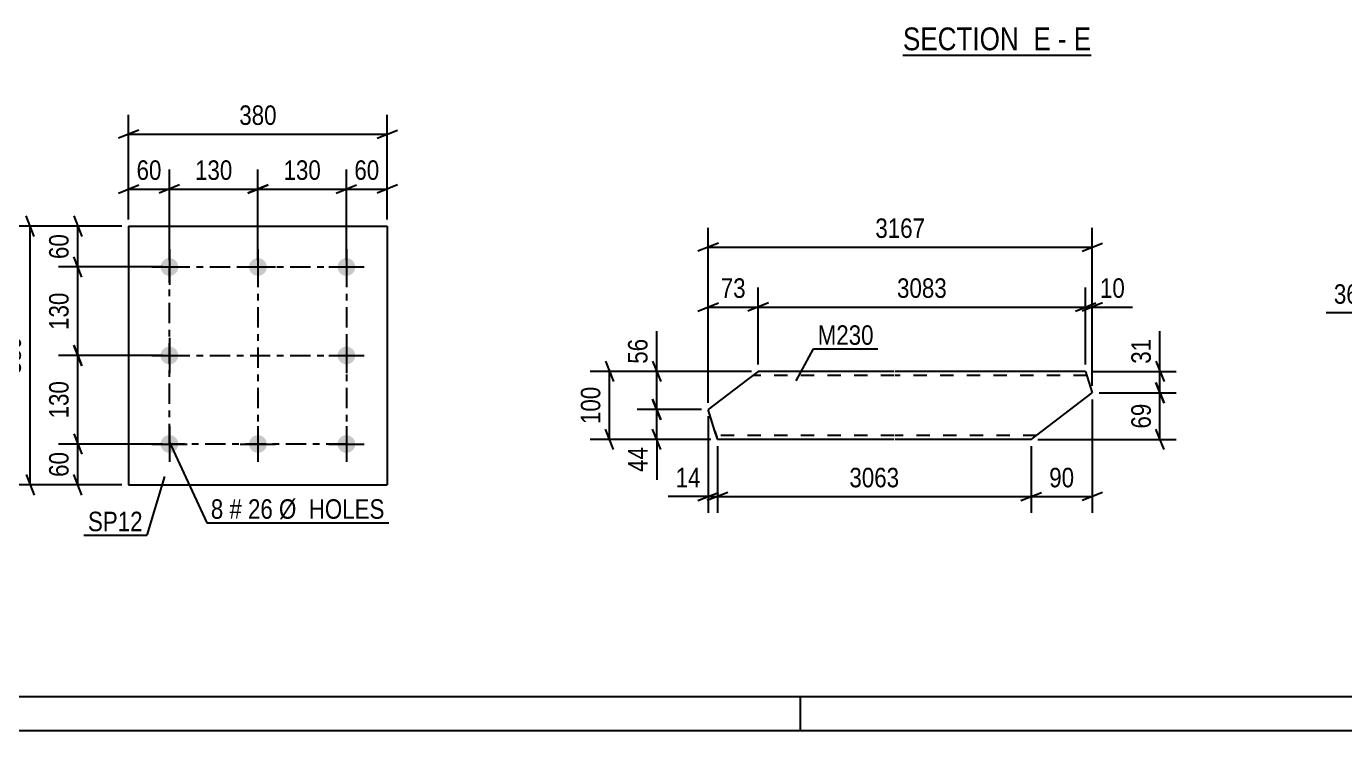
# Model space of a CAD drawing. Header units: millimetres. Extents: x 0 to 841, y 0 to 594.
# Drawn here: x 97.3 to 291, y 0 to 103.4 of the extents above; entities that cross this region are included whole.
import ezdxf

# ---------------------------------------------------------------- set-up
doc = ezdxf.new("R2010")
doc.units = ezdxf.units.MM
doc.linetypes.add('DXK_LINE_DOT2', pattern=[3.9198, 1.9599, -1.9599])
doc.linetypes.add('DXK_LINE_DOT3', pattern=[5.9187, 2.979, -0.9799, 0.9799, -0.9799])
doc.styles.add('Arial Narrow', font='ARIALN.TTF', dxfattribs={"height": 0.2})

# ---------------------------------------------------------------- blocks, each defined once
blk = doc.blocks.new('Unknown-275727292-1135 - 18137')
at = {"color": 5, "linetype": 'Continuous'}
for p, q in [((5, 5), (836, 5)), ((211, 0), (211, 5)), ((0, 0), (841, 0))]:
    blk.add_line(p, q, dxfattribs=at)
blk = doc.blocks.new('Unknown-275727292-15 - 5390')
at = {"color": 6, "linetype": 'Continuous'}
blk.add_line((226.07, 99.19), (253.72, 99.19), dxfattribs=at)
at = {"color": 0, "linetype": 'Continuous'}
for points in [[(244.18, 99.94), (244.18, 103.44), (226.07, 103.44), (226.07, 99.94)], [(247.79, 99.94), (247.79, 103.44), (245.23, 103.44), (245.23, 99.94)], [(250.11, 99.94), (250.11, 103.44), (248.84, 103.44), (248.84, 99.94)], [(253.72, 99.94), (253.72, 103.44), (251.16, 103.44), (251.16, 99.94)]]:
    blk.add_wipeout(points, dxfattribs=at)
at = {"color": 7, "linetype": 'Continuous', "style": 'Arial Narrow'}
for s, p in [('SECTION ', (226.07, 99.94)), ('E', (245.23, 99.94)), ('E', (251.16, 99.94)), ('-', (248.84, 99.94))]:
    blk.add_text(s, height=3.34, dxfattribs=at).set_placement(p)
blk = doc.blocks.new('Bolt-275727292-1816 - 1767')
at = {"linetype": 'Continuous'}
for points in [[(118.3, 69.4, -1), (118.3, 66.8, -1)], [(131.3, 69.4, -1), (131.3, 66.8, -1)], [(144.3, 69.4, -1), (144.3, 66.8, -1)], [(118.3, 56.4, -1), (118.3, 53.8, -1)], [(144.3, 56.4, -1), (144.3, 53.8, -1)], [(118.3, 43.4, -1), (118.3, 40.8, -1)], [(131.3, 43.4, -1), (131.3, 40.8, -1)], [(144.3, 43.4, -1), (144.3, 40.8, -1)]]:
    blk.add_hatch(color=1, dxfattribs=at).paths.add_polyline_path(points)
at = {"color": 1, "linetype": 'Continuous'}
for p, q in [((118.3, 70.7), (118.3, 65.5)), ((131.3, 70.7), (131.3, 65.5)), ((144.3, 70.7), (144.3, 65.5)), ((115.7, 68.1), (120.9, 68.1)), ((128.7, 68.1), (133.9, 68.1)), ((141.7, 68.1), (146.9, 68.1)), ((118.3, 57.7), (118.3, 52.5)), ((144.3, 57.7), (144.3, 52.5)), ((115.7, 55.1), (120.9, 55.1)), ((141.7, 55.1), (146.9, 55.1)), ((118.3, 44.7), (118.3, 39.5)), ((131.3, 44.7), (131.3, 39.5)), ((144.3, 44.7), (144.3, 39.5)), ((115.7, 42.1), (120.9, 42.1)), ((128.7, 42.1), (133.9, 42.1)), ((141.7, 42.1), (146.9, 42.1))]:
    blk.add_line(p, q, dxfattribs=at)
blk = doc.blocks.new('Part-275727292-1783 - 1767')
at = {"color": 2, "linetype": 'Continuous'}
for p, q in [((112.3, 74.1), (112.3, 36.1)), ((112.3, 74.1), (150.3, 74.1)), ((150.3, 74.1), (150.3, 36.1)), ((112.3, 36.1), (150.3, 36.1))]:
    blk.add_line(p, q, dxfattribs=at)
blk = doc.blocks.new('Part-275727292-1464 - 1448')
at = {"color": 2, "linetype": 'Continuous'}
for p, q in [((204.8, 52.77), (203.22, 51.57)), ((224.8, 52.77), (204.8, 52.77)), ((252.91, 52.77), (224.9, 52.77)), ((252.91, 52.77), (253.89, 49.62)), ((203.22, 51.57), (197.45, 47.17)), ((244.9, 42.77), (253.89, 49.62)), ((198.45, 43.97), (197.45, 47.17)), ((198.8, 42.86), (198.45, 43.97)), ((198.82, 42.77), (198.8, 42.86)), ((224.8, 42.77), (198.82, 42.77)), ((244.9, 42.77), (224.9, 42.77))]:
    blk.add_line(p, q, dxfattribs=at)
at = {"color": 7, "linetype": 'DXK_LINE_DOT2'}
for p, q in [((204.8, 52.77), (203.82, 52.03)), ((224.8, 52.17), (204.01, 52.17)), ((253.1, 52.17), (224.9, 52.17)), ((198.45, 43.97), (198.72, 43.12)), ((224.8, 43.37), (198.64, 43.37)), ((245.68, 43.37), (224.9, 43.37))]:
    blk.add_line(p, q, dxfattribs=at)
blk = doc.blocks.new('Rectangle-275727292-1904 - 1767')
at = {"color": 1, "linetype": 'DXK_LINE_DOT3'}
blk.add_lwpolyline([(118.3, 68.1), (144.3, 68.1), (144.3, 42.1), (118.3, 42.1), (118.3, 68.1)], close=True, dxfattribs=at)
blk = doc.blocks.new('Line-275727292-1889 - 1767')
at = {"color": 1, "linetype": 'DXK_LINE_DOT3'}
blk.add_line((131.3, 68.1), (131.3, 42.1), dxfattribs=at)
blk = doc.blocks.new('Line-275727292-1897 - 1767')
at = {"color": 1, "linetype": 'DXK_LINE_DOT3'}
blk.add_line((118.3, 55.1), (144.3, 55.1), dxfattribs=at)
blk = doc.blocks.new('StraightDimension-275727292-1361 - 1231')
at = {"color": 7, "linetype": 'Continuous'}
for p, q in [((294.16, 46.26), (294.16, 64.2)), ((297.8, 56.26), (297.8, 64.2)), ((292.66, 60.75), (295.66, 61.95)), ((294.16, 61.35), (297.8, 61.35)), ((299.3, 61.95), (296.3, 60.75))]:
    blk.add_line(p, q, dxfattribs=at)
at = {"color": 0}
blk.add_wipeout([(293.64, 62.1), (293.64, 66.3), (288.78, 66.3), (288.78, 62.1)], dxfattribs=at)
at = {"color": 7, "linetype": 'Continuous'}
blk.add_line((294.16, 61.35), (288.26, 61.35), dxfattribs=at)
blk.add_line((294.16, 61.35), (288.26, 61.35), dxfattribs=at)
at = {"color": 3, "style": 'Arial Narrow'}
blk.add_text('36', height=2.863, dxfattribs=at).set_placement((289.38, 62.7))
blk = doc.blocks.new('StraightDimension-275727292-1833 - 1767')
at = {"color": 7, "linetype": 'Continuous'}
for p, q in [((144.3, 69.1), (144.3, 82.4)), ((150.3, 75.1), (150.3, 82.4)), ((142.8, 78.95), (145.8, 80.15)), ((144.3, 79.55), (150.3, 79.55)), ((151.8, 80.15), (148.8, 78.95))]:
    blk.add_line(p, q, dxfattribs=at)
at = {"color": 0}
blk.add_wipeout([(149.73, 80.3), (149.73, 84.5), (144.87, 84.5), (144.87, 80.3)], dxfattribs=at)
at = {"color": 3, "style": 'Arial Narrow'}
blk.add_text('60', height=2.863, dxfattribs=at).set_placement((145.47, 80.9))
blk = doc.blocks.new('StraightDimension-275727292-1818 - 1767')
at = {"color": 7, "linetype": 'Continuous'}
for p, q in [((98.43, 72.6), (97.23, 75.6)), ((111.3, 74.1), (94.98, 74.1)), ((97.83, 36.1), (97.83, 74.1)), ((97.23, 37.6), (98.43, 34.6)), ((111.3, 36.1), (94.98, 36.1))]:
    blk.add_line(p, q, dxfattribs=at)
at = {"color": 0}
blk.add_wipeout([(97.08, 58.45), (92.88, 58.45), (92.88, 51.76), (97.08, 51.76)], dxfattribs=at)
at = {"color": 3, "style": 'Arial Narrow'}
blk.add_text('380', height=2.863, rotation=90.0002, dxfattribs=at).set_placement((96.48, 52.36))
blk = doc.blocks.new('StraightDimension-275727292-1843 - 1767')
at = {"color": 7, "linetype": 'Continuous'}
for p, q in [((112.3, 75.1), (112.3, 82.4)), ((118.3, 69.1), (118.3, 82.4)), ((110.8, 78.95), (113.8, 80.15)), ((112.3, 79.55), (118.3, 79.55)), ((119.8, 80.15), (116.8, 78.95))]:
    blk.add_line(p, q, dxfattribs=at)
at = {"color": 0}
blk.add_wipeout([(117.73, 80.3), (117.73, 84.5), (112.87, 84.5), (112.87, 80.3)], dxfattribs=at)
at = {"color": 3, "style": 'Arial Narrow'}
blk.add_text('60', height=2.863, dxfattribs=at).set_placement((113.47, 80.9))
blk = doc.blocks.new('StraightDimension-275727292-1854 - 1767')
at = {"color": 7, "linetype": 'Continuous'}
for p, q in [((112.3, 75.1), (112.3, 90.47)), ((150.3, 75.1), (150.3, 90.47)), ((113.8, 88.22), (110.8, 87.02)), ((112.3, 87.62), (150.3, 87.62)), ((148.8, 87.02), (151.8, 88.22))]:
    blk.add_line(p, q, dxfattribs=at)
at = {"color": 0}
blk.add_wipeout([(134.64, 88.37), (134.64, 92.57), (127.96, 92.57), (127.96, 88.37)], dxfattribs=at)
at = {"color": 3, "style": 'Arial Narrow'}
blk.add_text('380', height=2.863, dxfattribs=at).set_placement((128.56, 88.97))
blk = doc.blocks.new('StraightDimension-275727292-1865 - 1767')
at = {"color": 7, "linetype": 'Continuous'}
for p, q in [((104.23, 75.6), (105.43, 72.6)), ((111.3, 74.1), (101.98, 74.1)), ((104.83, 68.1), (104.83, 74.1)), ((117.3, 68.1), (101.98, 68.1)), ((105.43, 66.6), (104.23, 69.6))]:
    blk.add_line(p, q, dxfattribs=at)
at = {"color": 0}
blk.add_wipeout([(104.08, 73.53), (99.88, 73.53), (99.88, 68.67), (104.08, 68.67)], dxfattribs=at)
at = {"color": 3, "style": 'Arial Narrow'}
blk.add_text('60', height=2.863, rotation=90.0002, dxfattribs=at).set_placement((103.48, 69.27))
blk = doc.blocks.new('StraightDimension-275727292-1875 - 1767')
at = {"color": 7, "linetype": 'Continuous'}
for p, q in [((104.23, 43.6), (105.43, 40.6)), ((117.3, 42.1), (101.98, 42.1)), ((104.83, 36.1), (104.83, 42.1)), ((105.43, 34.6), (104.23, 37.6)), ((111.3, 36.1), (101.98, 36.1))]:
    blk.add_line(p, q, dxfattribs=at)
at = {"color": 0}
blk.add_wipeout([(104.08, 41.53), (99.88, 41.53), (99.88, 36.67), (104.08, 36.67)], dxfattribs=at)
at = {"color": 3, "style": 'Arial Narrow'}
blk.add_text('60', height=2.863, rotation=90.0002, dxfattribs=at).set_placement((103.48, 37.27))
blk = doc.blocks.new('StraightDimension-275727292-7911 - 1767')
at = {"color": 7, "linetype": 'Continuous'}
for p, q in [((118.3, 69.1), (118.3, 82.4)), ((131.3, 69.1), (131.3, 82.4)), ((119.8, 80.15), (116.8, 78.95)), ((118.3, 79.55), (131.3, 79.55)), ((129.8, 78.95), (132.8, 80.15))]:
    blk.add_line(p, q, dxfattribs=at)
at = {"color": 0}
blk.add_wipeout([(128.14, 80.3), (128.14, 84.5), (121.46, 84.5), (121.46, 80.3)], dxfattribs=at)
at = {"color": 3, "style": 'Arial Narrow'}
blk.add_text('130', height=2.863, dxfattribs=at).set_placement((122.06, 80.9))
blk = doc.blocks.new('StraightDimension-275727292-7913 - 1767')
at = {"color": 7, "linetype": 'Continuous'}
for p, q in [((131.3, 69.1), (131.3, 82.4)), ((144.3, 69.1), (144.3, 82.4)), ((132.8, 80.15), (129.8, 78.95)), ((131.3, 79.55), (144.3, 79.55)), ((142.8, 78.95), (145.8, 80.15))]:
    blk.add_line(p, q, dxfattribs=at)
at = {"color": 0}
blk.add_wipeout([(141.14, 80.3), (141.14, 84.5), (134.46, 84.5), (134.46, 80.3)], dxfattribs=at)
at = {"color": 3, "style": 'Arial Narrow'}
blk.add_text('130', height=2.863, dxfattribs=at).set_placement((135.06, 80.9))
blk = doc.blocks.new('StraightDimension-275727292-7933 - 1767')
at = {"color": 7, "linetype": 'Continuous'}
for p, q in [((105.43, 53.6), (104.23, 56.6)), ((117.3, 55.1), (101.98, 55.1)), ((104.83, 42.1), (104.83, 55.1)), ((104.23, 43.6), (105.43, 40.6)), ((117.3, 42.1), (101.98, 42.1))]:
    blk.add_line(p, q, dxfattribs=at)
at = {"color": 0}
blk.add_wipeout([(104.08, 51.95), (99.88, 51.95), (99.88, 45.26), (104.08, 45.26)], dxfattribs=at)
at = {"color": 3, "style": 'Arial Narrow'}
blk.add_text('130', height=2.863, rotation=90.0002, dxfattribs=at).set_placement((103.48, 45.86))
blk = doc.blocks.new('StraightDimension-275727292-7935 - 1767')
at = {"color": 7, "linetype": 'Continuous'}
for p, q in [((117.3, 68.1), (101.98, 68.1)), ((105.43, 66.6), (104.23, 69.6)), ((104.83, 55.1), (104.83, 68.1)), ((104.23, 56.6), (105.43, 53.6)), ((117.3, 55.1), (101.98, 55.1))]:
    blk.add_line(p, q, dxfattribs=at)
at = {"color": 0}
blk.add_wipeout([(104.08, 64.95), (99.88, 64.95), (99.88, 58.26), (104.08, 58.26)], dxfattribs=at)
at = {"color": 3, "style": 'Arial Narrow'}
blk.add_text('130', height=2.863, rotation=90.0002, dxfattribs=at).set_placement((103.48, 58.86))
blk = doc.blocks.new('StraightDimension-275727292-17859 - 1448')
at = {"color": 7, "linetype": 'Continuous'}
for p, q in [((204.8, 53.77), (204.8, 65.07)), ((252.91, 53.77), (252.91, 65.07)), ((206.3, 62.82), (203.3, 61.62)), ((204.8, 62.22), (252.91, 62.22)), ((251.41, 61.62), (254.41, 62.82))]:
    blk.add_line(p, q, dxfattribs=at)
at = {"color": 0}
blk.add_wipeout([(233.11, 62.97), (233.11, 67.17), (224.6, 67.17), (224.6, 62.97)], dxfattribs=at)
at = {"color": 3, "style": 'Arial Narrow'}
blk.add_text('3083', height=2.863, dxfattribs=at).set_placement((225.2, 63.57))
blk = doc.blocks.new('StraightDimension-275727292-17860 - 1448')
at = {"color": 7, "linetype": 'Continuous'}
for p, q in [((197.45, 48.17), (197.45, 65.07)), ((204.8, 53.77), (204.8, 65.07)), ((195.95, 61.62), (198.95, 62.82)), ((197.45, 62.22), (204.8, 62.22)), ((206.3, 62.82), (203.3, 61.62))]:
    blk.add_line(p, q, dxfattribs=at)
at = {"color": 0}
blk.add_wipeout([(203.55, 62.97), (203.55, 67.17), (198.7, 67.17), (198.7, 62.97)], dxfattribs=at)
at = {"color": 3, "style": 'Arial Narrow'}
blk.add_text('73', height=2.863, dxfattribs=at).set_placement((199.3, 63.57))
blk = doc.blocks.new('StraightDimension-275727292-17847 - 1448')
at = {"color": 7, "linetype": 'Continuous'}
for p, q in [((197.45, 48.17), (197.45, 73.87)), ((253.89, 50.62), (253.89, 73.87)), ((198.95, 71.62), (195.95, 70.42)), ((197.45, 71.02), (253.89, 71.02)), ((252.39, 70.42), (255.39, 71.62))]:
    blk.add_line(p, q, dxfattribs=at)
at = {"color": 0}
blk.add_wipeout([(229.93, 71.77), (229.93, 75.97), (221.41, 75.97), (221.41, 71.77)], dxfattribs=at)
at = {"color": 3, "style": 'Arial Narrow'}
blk.add_text('3167', height=2.863, dxfattribs=at).set_placement((222.01, 72.37))
blk = doc.blocks.new('StraightDimension-275727292-17919 - 1448')
at = {"color": 7, "linetype": 'Continuous'}
for p, q in [((197.45, 46.17), (197.45, 31.99)), ((198.82, 41.77), (198.82, 31.99)), ((195.95, 33.79), (198.95, 34.99)), ((200.32, 34.99), (197.32, 33.79)), ((197.45, 34.39), (198.82, 34.39))]:
    blk.add_line(p, q, dxfattribs=at)
at = {"color": 0}
blk.add_wipeout([(196.93, 35.14), (196.93, 39.34), (192.07, 39.34), (192.07, 35.14)], dxfattribs=at)
at = {"color": 7, "linetype": 'Continuous'}
blk.add_line((197.45, 34.39), (191.55, 34.39), dxfattribs=at)
blk.add_line((197.45, 34.39), (191.55, 34.39), dxfattribs=at)
at = {"color": 3, "style": 'Arial Narrow'}
blk.add_text('14', height=2.863, dxfattribs=at).set_placement((192.67, 35.74))
blk = doc.blocks.new('StraightDimension-275727292-1594 - 1448')
at = {"color": 7, "linetype": 'Continuous'}
for p, q in [((263.23, 51.12), (264.43, 48.12)), ((254.89, 49.62), (266.23, 49.62)), ((263.83, 42.77), (263.83, 49.62)), ((245.9, 42.77), (266.23, 42.77)), ((264.43, 41.27), (263.23, 44.27))]:
    blk.add_line(p, q, dxfattribs=at)
at = {"color": 0}
blk.add_wipeout([(263.08, 48.62), (258.88, 48.62), (258.88, 43.77), (263.08, 43.77)], dxfattribs=at)
at = {"color": 3, "style": 'Arial Narrow'}
blk.add_text('69', height=2.863, rotation=90.0002, dxfattribs=at).set_placement((262.48, 44.37))
blk = doc.blocks.new('StraightDimension-275727292-1570 - 1448')
at = {"color": 7, "linetype": 'Continuous'}
for p, q in [((263.23, 54.27), (264.43, 51.27)), ((253.91, 52.77), (266.23, 52.77)), ((263.83, 49.62), (263.83, 52.77)), ((264.43, 48.12), (263.23, 51.12)), ((254.89, 49.62), (266.23, 49.62))]:
    blk.add_line(p, q, dxfattribs=at)
at = {"color": 0}
blk.add_wipeout([(263.08, 58.15), (258.88, 58.15), (258.88, 53.29), (263.08, 53.29)], dxfattribs=at)
at = {"color": 7, "linetype": 'Continuous'}
blk.add_line((263.83, 52.77), (263.83, 58.67), dxfattribs=at)
blk.add_line((263.83, 52.77), (263.83, 58.67), dxfattribs=at)
at = {"color": 3, "style": 'Arial Narrow'}
blk.add_text('31', height=2.863, rotation=90.0002, dxfattribs=at).set_placement((262.48, 53.89))
blk = doc.blocks.new('StraightDimension-275727292-17858 - 1448')
at = {"color": 7, "linetype": 'Continuous'}
for p, q in [((252.91, 53.77), (252.91, 65.07)), ((253.89, 50.62), (253.89, 65.07)), ((251.41, 61.62), (254.41, 62.82)), ((255.39, 62.82), (252.39, 61.62)), ((252.91, 62.22), (253.89, 62.22))]:
    blk.add_line(p, q, dxfattribs=at)
at = {"color": 0}
blk.add_wipeout([(259.27, 62.97), (259.27, 67.17), (254.41, 67.17), (254.41, 62.97)], dxfattribs=at)
at = {"color": 7, "linetype": 'Continuous'}
blk.add_line((253.89, 62.22), (259.8, 62.22), dxfattribs=at)
blk.add_line((253.89, 62.22), (259.8, 62.22), dxfattribs=at)
at = {"color": 3, "style": 'Arial Narrow'}
blk.add_text('10', height=2.863, dxfattribs=at).set_placement((255.01, 63.57))
blk = doc.blocks.new('StraightDimension-275727292-17917 - 1448')
at = {"color": 7, "linetype": 'Continuous'}
for p, q in [((253.89, 48.62), (253.89, 31.99)), ((244.9, 41.77), (244.9, 31.99)), ((243.4, 33.79), (246.4, 34.99)), ((255.39, 34.99), (252.39, 33.79)), ((244.9, 34.39), (253.89, 34.39))]:
    blk.add_line(p, q, dxfattribs=at)
at = {"color": 0}
blk.add_wipeout([(251.82, 35.14), (251.82, 39.34), (246.96, 39.34), (246.96, 35.14)], dxfattribs=at)
at = {"color": 3, "style": 'Arial Narrow'}
blk.add_text('90', height=2.863, dxfattribs=at).set_placement((247.56, 35.74))
blk = doc.blocks.new('StraightDimension-275727292-17918 - 1448')
at = {"color": 7, "linetype": 'Continuous'}
for p, q in [((198.82, 41.77), (198.82, 31.99)), ((244.9, 41.77), (244.9, 31.99)), ((200.32, 34.99), (197.32, 33.79)), ((243.4, 33.79), (246.4, 34.99)), ((198.82, 34.39), (244.9, 34.39))]:
    blk.add_line(p, q, dxfattribs=at)
at = {"color": 0}
blk.add_wipeout([(226.12, 35.14), (226.12, 39.34), (217.6, 39.34), (217.6, 35.14)], dxfattribs=at)
at = {"color": 3, "style": 'Arial Narrow'}
blk.add_text('3063', height=2.863, dxfattribs=at).set_placement((218.2, 35.74))
blk = doc.blocks.new('StraightDimension-275727292-17976 - 1448')
at = {"color": 7, "linetype": 'Continuous'}
for p, q in [((182.35, 54.27), (183.55, 51.27)), ((203.8, 52.77), (180.1, 52.77)), ((182.95, 42.77), (182.95, 52.77)), ((197.82, 42.77), (180.1, 42.77)), ((183.55, 41.27), (182.35, 44.27))]:
    blk.add_line(p, q, dxfattribs=at)
at = {"color": 0}
blk.add_wipeout([(182.2, 51.11), (178, 51.11), (178, 44.43), (182.2, 44.43)], dxfattribs=at)
at = {"color": 3, "style": 'Arial Narrow'}
blk.add_text('100', height=2.863, rotation=90.0002, dxfattribs=at).set_placement((181.6, 45.03))
blk = doc.blocks.new('StraightDimension-275727292-18008 - 1448')
at = {"color": 7, "linetype": 'Continuous'}
for p, q in [((189.29, 54.27), (190.49, 51.27)), ((203.8, 52.77), (187.04, 52.77)), ((189.89, 47.17), (189.89, 52.77)), ((190.49, 45.67), (189.29, 48.67)), ((196.45, 47.17), (187.04, 47.17))]:
    blk.add_line(p, q, dxfattribs=at)
at = {"color": 0}
blk.add_wipeout([(189.14, 58.15), (184.94, 58.15), (184.94, 53.29), (189.14, 53.29)], dxfattribs=at)
at = {"color": 7, "linetype": 'Continuous'}
blk.add_line((189.89, 52.77), (189.89, 58.67), dxfattribs=at)
blk.add_line((189.89, 52.77), (189.89, 58.67), dxfattribs=at)
at = {"color": 3, "style": 'Arial Narrow'}
blk.add_text('56', height=2.863, rotation=90.0002, dxfattribs=at).set_placement((188.54, 53.89))
blk = doc.blocks.new('StraightDimension-275727292-18009 - 1448')
at = {"color": 7, "linetype": 'Continuous'}
for p, q in [((189.29, 48.67), (190.49, 45.67)), ((196.45, 47.17), (187.04, 47.17)), ((189.89, 42.77), (189.89, 47.17)), ((197.82, 42.77), (187.04, 42.77)), ((190.49, 41.27), (189.29, 44.27))]:
    blk.add_line(p, q, dxfattribs=at)
at = {"color": 0}
blk.add_wipeout([(189.14, 42.24), (184.94, 42.24), (184.94, 37.39), (189.14, 37.39)], dxfattribs=at)
at = {"color": 7, "linetype": 'Continuous'}
blk.add_line((189.89, 42.77), (189.89, 36.86), dxfattribs=at)
blk.add_line((189.89, 42.77), (189.89, 36.86), dxfattribs=at)
at = {"color": 3, "style": 'Arial Narrow'}
blk.add_text('44', height=2.863, rotation=90.0002, dxfattribs=at).set_placement((188.54, 37.99))
blk = doc.blocks.new('Mark-275727292-1812 - 1767')
at = {"color": 0}
blk.add_wipeout([(126.21, 31.12), (126.21, 34.12), (124.38, 34.12), (124.38, 31.12)], dxfattribs=at)
blk.add_wipeout([(126.21, 31.12), (126.21, 34.12), (124.38, 34.12), (124.38, 31.12)], dxfattribs=at)
at = {"color": 7, "linetype": 'Continuous'}
blk.add_line((118.25, 42.47), (123.78, 30.52), dxfattribs=at)
at = {"color": 3, "style": 'Arial Narrow'}
blk.add_text('8', height=2.86, dxfattribs=at).set_placement((124.38, 31.12))
at = {"color": 0}
blk.add_wipeout([(128.94, 31.12), (128.94, 34.12), (127.11, 34.12), (127.11, 31.12)], dxfattribs=at)
blk.add_wipeout([(128.94, 31.12), (128.94, 34.12), (127.11, 34.12), (127.11, 31.12)], dxfattribs=at)
blk.add_wipeout([(133.49, 31.12), (133.49, 34.12), (129.84, 34.12), (129.84, 31.12)], dxfattribs=at)
blk.add_wipeout([(133.49, 31.12), (133.49, 34.12), (129.84, 34.12), (129.84, 31.12)], dxfattribs=at)
at = {"color": 3, "style": 'Arial Narrow'}
for s, height, p in [('#', 2.86, (127.11, 31.12)), ('26', 2.863, (129.84, 31.12))]:
    blk.add_text(s, height=height, dxfattribs=at).set_placement(p)
at = {"color": 0}
blk.add_wipeout([(149.92, 31.12), (149.92, 34.12), (134.39, 34.12), (134.39, 31.12)], dxfattribs=at)
blk.add_wipeout([(149.92, 31.12), (149.92, 34.12), (134.39, 34.12), (134.39, 31.12)], dxfattribs=at)
at = {"color": 7, "linetype": 'Continuous'}
blk.add_line((123.78, 30.52), (150.52, 30.52), dxfattribs=at)
at = {"color": 3, "style": 'Arial Narrow'}
blk.add_text('Ø  HOLES', height=2.863, dxfattribs=at).set_placement((134.39, 31.12))
blk = doc.blocks.new('Mark-275727292-1779 - 1767')
at = {"color": 0}
blk.add_wipeout([(114.37, 29.29), (114.37, 32.29), (106.33, 32.29), (106.33, 29.29)], dxfattribs=at)
blk.add_wipeout([(114.37, 29.29), (114.37, 32.29), (106.33, 32.29), (106.33, 29.29)], dxfattribs=at)
at = {"color": 30, "linetype": 'Continuous'}
for p in [(117.59, 37.34), (105.73, 28.69)]:
    blk.add_line(p, (114.97, 28.69), dxfattribs=at)
at = {"color": 3, "style": 'Arial Narrow'}
blk.add_text('SP12', height=2.863, dxfattribs=at).set_placement((106.33, 29.29))
blk = doc.blocks.new('Mark-275727292-1460 - 1448')
at = {"color": 0}
blk.add_wipeout([(221.77, 56.67), (221.77, 59.67), (213.54, 59.67), (213.54, 56.67)], dxfattribs=at)
blk.add_wipeout([(221.77, 56.67), (221.77, 59.67), (213.54, 59.67), (213.54, 56.67)], dxfattribs=at)
at = {"color": 30, "linetype": 'Continuous'}
for p, q in [((210.36, 51.37), (212.94, 56.07)), ((212.94, 56.07), (222.37, 56.07))]:
    blk.add_line(p, q, dxfattribs=at)
at = {"color": 3, "style": 'Arial Narrow'}
blk.add_text('M230', height=2.863, dxfattribs=at).set_placement((213.54, 56.67))

msp = doc.modelspace()

# ---------------------------------------------------------------- block references
for name in ['Unknown-275727292-1135 - 18137', 'Part-275727292-1783 - 1767', 'Bolt-275727292-1816 - 1767', 'Rectangle-275727292-1904 - 1767', 'Line-275727292-1889 - 1767', 'Line-275727292-1897 - 1767', 'Part-275727292-1464 - 1448']:
    msp.add_blockref(name, (0, 0))

# ---------------------------------------------------------------- next in the draw order: block references
for name in ['Unknown-275727292-15 - 5390', 'StraightDimension-275727292-1833 - 1767', 'StraightDimension-275727292-1818 - 1767', 'StraightDimension-275727292-17859 - 1448', 'StraightDimension-275727292-1361 - 1231', 'StraightDimension-275727292-17919 - 1448']:
    msp.add_blockref(name, (0, 0))

# ---------------------------------------------------------------- next in the draw order: block references
for name in ['StraightDimension-275727292-1843 - 1767', 'StraightDimension-275727292-17860 - 1448', 'StraightDimension-275727292-1875 - 1767']:
    msp.add_blockref(name, (0, 0))

# ---------------------------------------------------------------- next in the draw order: block references
for name in ['StraightDimension-275727292-1854 - 1767', 'StraightDimension-275727292-17847 - 1448', 'StraightDimension-275727292-7933 - 1767']:
    msp.add_blockref(name, (0, 0))

# ---------------------------------------------------------------- next in the draw order: block references
for name in ['StraightDimension-275727292-1865 - 1767', 'Mark-275727292-1460 - 1448', 'StraightDimension-275727292-1594 - 1448', 'Mark-275727292-1812 - 1767']:
    msp.add_blockref(name, (0, 0))

# ---------------------------------------------------------------- next in the draw order: block references
for name in ['StraightDimension-275727292-7911 - 1767', 'StraightDimension-275727292-1570 - 1448', 'Mark-275727292-1779 - 1767']:
    msp.add_blockref(name, (0, 0))

# ---------------------------------------------------------------- next in the draw order: block references
for name in ['StraightDimension-275727292-7913 - 1767', 'StraightDimension-275727292-7935 - 1767', 'StraightDimension-275727292-17858 - 1448', 'StraightDimension-275727292-17917 - 1448']:
    msp.add_blockref(name, (0, 0))

# ---------------------------------------------------------------- next in the draw order: block references
msp.add_blockref('StraightDimension-275727292-17918 - 1448', (0, 0))

# ---------------------------------------------------------------- next in the draw order: block references
msp.add_blockref('StraightDimension-275727292-17976 - 1448', (0, 0))

# ---------------------------------------------------------------- next in the draw order: block references
msp.add_blockref('StraightDimension-275727292-18008 - 1448', (0, 0))

# ---------------------------------------------------------------- next in the draw order: block references
msp.add_blockref('StraightDimension-275727292-18009 - 1448', (0, 0))

doc.saveas('drawing.dxf')
